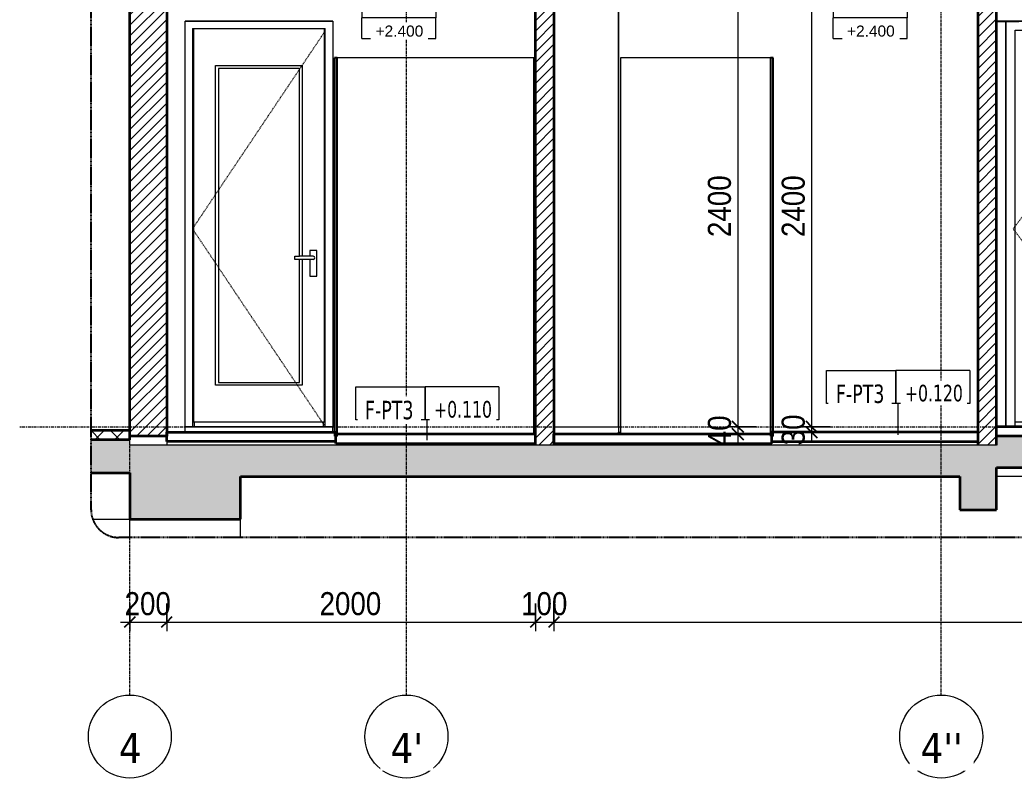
# Model space of a CAD drawing. Header units: millimetres. Extents: x 42054 to 236235, y 253 to 78637.
# Drawn here: x 72057 to 77449, y 295 to 4406 of the extents above; entities that cross this region are included whole.
import ezdxf

# ---------------------------------------------------------------- set-up
doc = ezdxf.new("R2010")
doc.units = ezdxf.units.MM
for name, pattern in [('Centre', [31.75, 6.35, -4.7625, 15.875, -4.7625]), ('Dash', [6, 3, -3]), ('Grid Line', [22.225, 12.7, -3.175, 3.175, -3.175]), ('Hidden', [7.14375, 4.7625, -2.38125])]:
    doc.linetypes.add(name, pattern=pattern)
for name, color, linetype, lineweight in [('0-5', 130, 'Continuous', 5), ('A-ANNO-DIMS', 211, 'Continuous', 9), ('A-ANNO-DIMS-50', 211, 'Continuous', 9), ('A-CLNG-IDEN', 151, 'Continuous', 9), ('A-DETL-GENF', 92, 'Continuous', 18), ('A-DETL-GENF-4', 92, 'Hidden', 25), ('A-DETL-GENF-5', 9, 'Continuous', 18), ('A-DETL-GENF-HDLN-1', 7, 'Dash', 18), ('A-DETL-MEDM', 33, 'Continuous', 35), ('A-DETL-THIN', 151, 'Continuous', 18), ('A-DOOR', 31, 'Continuous', 18), ('A-DOOR-1', 7, 'Continuous', 18), ('A-DOOR-3', 10, 'Continuous', 25), ('A-FLOR-2', 7, 'Continuous', 18), ('A-FLOR-FNSH-1', 250, 'Continuous', 35), ('A-FLOR-IDEN', 11, 'Continuous', 9), ('A-FLOR-LEVL-2', 51, 'Centre', 9), ('A-FLOR-PATT-2', 8, 'Continuous', 18), ('A-GLAZ-CURT', 52, 'Continuous', 18), ('A-GLAZ-CURT-1', 10, 'Continuous', 25), ('A-GLAZ-CURT-2', 7, 'Continuous', 18), ('A-WALL', 113, 'Continuous', 18), ('A-WALL-2', 250, 'Continuous', 35), ('A-WALL-3', 7, 'Continuous', 18), ('A-WALL-PATT-1', 9, 'Continuous', 18), ('A-WALL-PATT-2', 111, 'Continuous', 18), ('S-BEAM-1', 7, 'Continuous', 18), ('S-COLS-8', 7, 'Continuous', 18), ('S-GRID-1', 1, 'Grid Line', 9), ('S-GRID-IDEN', 1, 'Continuous', 9)]:
    doc.layers.add(name, color=color, linetype=linetype, lineweight=lineweight)
doc.styles.add('Arial_3', font='arial.ttf', dxfattribs={"height": 60})
doc.styles.add('Tahoma', font='tahoma.ttf', dxfattribs={"width": 0.8, "height": 100})
doc.styles.add('Tahoma_1', font='tahoma.ttf', dxfattribs={"width": 0.8, "height": 90})
doc.styles.add('Tahoma_B', font='tahomabd.ttf', dxfattribs={"height": 162.5})
doc.styles.add('UTM Avo', font='', dxfattribs={"width": 0.9, "height": 125})
doc.styles.get('UTM Avo').set_extended_font_data('UTM Avo')
doc.dimstyles.new('1_Dim_chi_tiet_2_5', dxfattribs={"dimscale": 304.8, "dimtxt": 124.912619, "dimasz": 0.19685, "dimexe": 0.164042, "dimexo": 0.0625, "dimgap": 0.016404, "dimtad": 1, "dimdec": 0, "dimrnd": 5, "dimzin": 0, "dimdsep": 46, "dimtxsty": 'UTM Avo', "dimblk1": 'OBLIQUE', "dimblk2": 'OBLIQUE', "dimsah": 1, "dimcen": 0.09, "dimdle": 0.164042, "dimazin": 0, "dimtfac": 1, "dimtdec": 4, "dimtix": 1, "dimtmove": 0, "dimatfit": 3, "dimfxl": 0.328084, "dimfxlon": 1, "dimtvp": 1, "dimtolj": 1, "dimtzin": 0, "dimarcsym": 2})
pattern_1 = [(45, (49739.84, 15773.775), (-28.28427, 28.28427), [])]

# ---------------------------------------------------------------- blocks, each defined once
blk = doc.blocks.new('NCV_TKTC_KET CAU_rvt-3-TKCS_CĂN HỘ LOẠI 1A - MẶT CẮT 2')
at = {"layer": 'A-FLOR-2'}
blk.add_line((50152.6, 1930), (49152.9, 1930), dxfattribs=at)
at = {"layer": 'S-BEAM-1'}
for p, q in [((44252.3, 1700), (44452.6, 1700)), ((45052.6, 1600), (45052.6, 1700))]:
    blk.add_line(p, q, dxfattribs=at)
at = {"layer": 'S-COLS-8'}
blk.add_line((44452.6, 1600), (44452.6, 1700), dxfattribs=at)
blk = doc.blocks.new('DOOR_CW_01 CANH MO-PANEL KINH - DIG_02-800x2200-CỬA NHÔM KÍNH-V42-TKCS_CĂN HỘ LOẠI 1A - MẶT CẮT 2')
at = {"layer": 'A-DOOR-3'}
blk.add_line((49152.564287, 4400), (49272.564287, 4400), dxfattribs=at)
blk = doc.blocks.new('DOOR_CW_01 CANH MO-PANEL KINH - DIG_02-800x2200-CỬA NHÔM KÍNH-V43-TKCS_CĂN HỘ LOẠI 1A - MẶT CẮT 2')
at = {"layer": 'A-DETL-GENF-HDLN-1'}
for p, q in [((44792.6, 3273.5), (45512.6, 4347)), ((45512.6, 2200), (44792.6, 3273.5))]:
    blk.add_line(p, q, dxfattribs=at)
at = {"layer": 'A-DOOR-1'}
for p, q in [((45552.6, 4400), (44752.6, 4400)), ((44752.6, 2200), (44752.6, 4400)), ((45552.6, 4400), (45552.6, 2200)), ((44792.6, 4360), (44792.6, 2200)), ((44792.6, 4360), (45512.6, 4360)), ((44797.6, 4358), (44797.6, 2226)), ((45507.6, 4358), (44797.6, 4358)), ((45507.6, 2226), (45507.6, 4358)), ((45512.6, 2200), (45512.6, 4360)), ((44917.6, 4158), (45387.6, 4158)), ((44917.6, 2426), (44917.6, 4158)), ((45387.6, 4158), (45387.6, 3124.5)), ((45372.6, 4143), (44932.6, 4143)), ((44932.6, 4143), (44932.6, 2441)), ((45372.6, 3124.5), (45372.6, 4143)), ((45427.8, 3156), (45427.8, 3124.5)), ((45467.3, 3156), (45427.8, 3156)), ((45467.3, 3016), (45467.3, 3156)), ((45346.8, 3124.5), (45372.6, 3124.5)), ((45346.8, 3107.5), (45346.8, 3124.5)), ((45372.6, 3107.5), (45346.8, 3107.5)), ((45447.6, 3124.5), (45372.6, 3124.5)), ((45372.6, 2441), (45372.6, 3107.5)), ((45447.6, 3107.5), (45372.6, 3107.5)), ((45387.6, 3107.5), (45387.6, 2426)), ((45427.8, 3107.5), (45427.8, 3016)), ((45427.8, 3016), (45467.3, 3016)), ((44932.6, 2441), (45372.6, 2441)), ((45387.6, 2426), (44917.6, 2426)), ((44797.6, 2226), (45507.6, 2226)), ((44802.6, 2200), (44802.6, 2226)), ((45502.6, 2200), (45502.6, 2226)), ((44792.6, 2200), (44752.6, 2200)), ((45552.6, 2200), (45512.6, 2200))]:
    blk.add_line(p, q, dxfattribs=at)
for start, end in [(0, 90), (270, 360)]:
    blk.add_arc((45447.6, 3116), 8.5, start, end, dxfattribs=at)
blk = doc.blocks.new('System Panel - Glazed-V45-TKCS_CĂN HỘ LOẠI 1A - MẶT CẮT 2')
at = {"layer": 'A-GLAZ-CURT-1'}
for p, q in [((45562.9, 4200), (45562.9, 2150)), ((45577, 4200), (45562.9, 4200)), ((45577, 2150), (45577, 4200)), ((45577, 2150), (45562.9, 2150))]:
    blk.add_line(p, q, dxfattribs=at)
at = {"layer": 'A-GLAZ-CURT-2'}
blk.add_line((45950.4, 4200), (45577, 4200), dxfattribs=at)
blk = doc.blocks.new('System Panel - Glazed-917855-TKCS_CĂN HỘ LOẠI 1A - MẶT CẮT 2')
at = {"layer": 'A-GLAZ-CURT-2'}
for p, q in [((46642.6, 4200), (45950.4, 4200)), ((46642.6, 2160), (46642.6, 4200))]:
    blk.add_line(p, q, dxfattribs=at)
blk = doc.blocks.new('System Panel - Glazed-V46-TKCS_CĂN HỘ LOẠI 1A - MẶT CẮT 2')
at = {"layer": 'A-GLAZ-CURT-1'}
for p, q in [((47926.2, 4200), (47926.2, 2150)), ((47940.4, 4200), (47926.2, 4200)), ((47940.4, 2150), (47940.4, 4200)), ((47940.4, 2150), (47926.2, 2150))]:
    blk.add_line(p, q, dxfattribs=at)
at = {"layer": 'A-GLAZ-CURT-2'}
blk.add_line((47926.2, 4200), (47552.8, 4200), dxfattribs=at)
blk = doc.blocks.new('System Panel - Glazed-918428-TKCS_CĂN HỘ LOẠI 1A - MẶT CẮT 2')
at = {"layer": 'A-GLAZ-CURT-2'}
for p, q in [((47552.8, 4200), (47112.6, 4200)), ((47112.6, 4200), (47112.6, 2160))]:
    blk.add_line(p, q, dxfattribs=at)
blk = doc.blocks.new('DOOR_CW_01 CANH MO-PANEL KINH - DIG_01-900x2200-CỬA NHÔM KÍNH-400868-TKCS_CĂN HỘ LOẠI 1A - MẶT CẮT 2')
at = {"layer": 'A-DETL-GENF-HDLN-1'}
for p, q in [((49242.6, 3273.5), (50062.6, 4347)), ((50062.6, 2200), (49242.6, 3273.5))]:
    blk.add_line(p, q, dxfattribs=at)
at = {"layer": 'A-DOOR-1'}
for p, q in [((50102.6, 4400), (49202.6, 4400)), ((49202.6, 4400), (49202.6, 2200)), ((50102.6, 2200), (50102.6, 4400)), ((49252.6, 2200), (49252.6, 4350)), ((49252.6, 4350), (50052.6, 4350)), ((50052.6, 4350), (50052.6, 2200)), ((49367.6, 4158), (49937.6, 4158)), ((49367.6, 2426), (49367.6, 4158)), ((49937.6, 4158), (49937.6, 3124.5)), ((49922.6, 4143), (49382.6, 4143)), ((49382.6, 4143), (49382.6, 2441)), ((49922.6, 3124.5), (49922.6, 4143)), ((49977.8, 3156), (49977.8, 3124.5)), ((50017.3, 3156), (49977.8, 3156)), ((50017.3, 3016), (50017.3, 3156)), ((49896.8, 3124.5), (49922.6, 3124.5)), ((49896.8, 3107.5), (49896.8, 3124.5)), ((49922.6, 3107.5), (49896.8, 3107.5)), ((49997.6, 3124.5), (49922.6, 3124.5)), ((49922.6, 2441), (49922.6, 3107.5)), ((49997.6, 3107.5), (49922.6, 3107.5)), ((49937.6, 3107.5), (49937.6, 2426)), ((49977.8, 3107.5), (49977.8, 3016)), ((49977.8, 3016), (50017.3, 3016)), ((49382.6, 2441), (49922.6, 2441)), ((49937.6, 2426), (49367.6, 2426)), ((49252.6, 2226), (50052.6, 2226))]:
    blk.add_line(p, q, dxfattribs=at)
for start, end in [(0, 90), (270, 360)]:
    blk.add_arc((49997.6, 3116), 8.5, start, end, dxfattribs=at)
blk = doc.blocks.new('NCV_TKTC_TANG 1_rvt-3-TKCS_CĂN HỘ LOẠI 1A - MẶT CẮT 2')
at = {"layer": 'A-WALL-PATT-1'}
h = blk.add_hatch(dxfattribs=at)
h.set_pattern_fill('FP_6', color=256, style=0, pattern_type=2)
h.set_pattern_definition(pattern_1)
h.paths.add_polyline_path([(46653, 2100), (46752.6, 2100), (46752.6, 5330), (46652.6, 5330), (46652.6, 2100)])
h = blk.add_hatch(dxfattribs=at)
h.set_pattern_fill('FP_6', color=256, style=0, pattern_type=2)
h.set_pattern_definition(pattern_1)
h.paths.add_polyline_path([(49052.6, 2100), (49152.6, 2100), (49152.6, 5150), (49052.6, 5150), (49052.6, 2150)])
at = {"layer": 'A-FLOR-2'}
for p, q in [((44752.6, 2200), (45552.6, 2200)), ((44752.6, 2170), (44752.6, 2200)), ((45552.6, 2170), (45552.6, 2200)), ((46642.6, 2170), (46652.6, 2170)), ((47102.6, 2170), (47112.6, 2170)), ((47102.6, 2160), (47102.6, 2170))]:
    blk.add_line(p, q, dxfattribs=at)
at = {"layer": 'A-FLOR-FNSH-1'}
for p, q in [((44652.6, 2170), (45570, 2170)), ((44652.6, 2120), (44652.6, 2170)), ((45570, 2120), (45570, 2170)), ((46652.6, 2160), (45570, 2160)), ((45570, 2110), (45570, 2160)), ((46652.6, 2110), (46652.6, 2160)), ((47933.7, 2160), (46752.6, 2160)), ((46752.6, 2110), (46752.6, 2160)), ((49052.6, 2170), (47933.7, 2170)), ((47933.7, 2120), (47933.7, 2170)), ((47933.7, 2110), (47933.7, 2160)), ((49052.6, 2120), (49052.6, 2170)), ((50152.6, 2200), (49152.6, 2200)), ((49152.6, 2150), (49152.6, 2200)), ((45570, 2120), (44652.6, 2120)), ((45570, 2110), (46652.6, 2110)), ((46752.6, 2110), (47933.7, 2110)), ((47933.7, 2120), (49052.6, 2120))]:
    blk.add_line(p, q, dxfattribs=at)
at = {"layer": 'A-WALL-2'}
for p, q in [((46652.6, 2100), (46652.6, 5330)), ((46752.6, 5330), (46752.6, 2100)), ((49052.6, 2100), (49052.6, 5150)), ((49152.6, 2100), (49152.6, 5150))]:
    blk.add_line(p, q, dxfattribs=at)
at = {"layer": 'A-WALL-3'}
for p, q in [((47103, 4600), (47103, 2170)), ((44752.6, 2200), (44752.6, 4400)), ((44752.6, 4400), (45552.6, 4400)), ((45552.6, 4400), (45552.6, 2200)), ((49202.6, 2300), (49202.6, 4400)), ((49202.6, 4400), (50102.6, 4400)), ((49202.6, 2200), (49202.6, 2300)), ((45552.6, 2200), (44752.6, 2200)), ((44652.6, 2120), (44652.6, 2100)), ((47103, 2110), (47103, 2100))]:
    blk.add_line(p, q, dxfattribs=at)
at = {"layer": 'A-DOOR'}
for name in ['DOOR_CW_01 CANH MO-PANEL KINH - DIG_02-800x2200-CỬA NHÔM KÍNH-V43-TKCS_CĂN HỘ LOẠI 1A - MẶT CẮT 2', 'DOOR_CW_01 CANH MO-PANEL KINH - DIG_02-800x2200-CỬA NHÔM KÍNH-V42-TKCS_CĂN HỘ LOẠI 1A - MẶT CẮT 2', 'DOOR_CW_01 CANH MO-PANEL KINH - DIG_01-900x2200-CỬA NHÔM KÍNH-400868-TKCS_CĂN HỘ LOẠI 1A - MẶT CẮT 2']:
    blk.add_blockref(name, (0, 0), dxfattribs=at)
at = {"layer": 'A-GLAZ-CURT'}
for name in ['System Panel - Glazed-V45-TKCS_CĂN HỘ LOẠI 1A - MẶT CẮT 2', 'System Panel - Glazed-917855-TKCS_CĂN HỘ LOẠI 1A - MẶT CẮT 2', 'System Panel - Glazed-918428-TKCS_CĂN HỘ LOẠI 1A - MẶT CẮT 2', 'System Panel - Glazed-V46-TKCS_CĂN HỘ LOẠI 1A - MẶT CẮT 2']:
    blk.add_blockref(name, (0, 0), dxfattribs=at)
blk = doc.blocks.new('BORDER VIEW - BORDER VIEW-3681495-TKCS_CĂN HỘ LOẠI 1A - MẶT CẮT 2')
at = {"layer": 'A-DETL-GENF-4'}
for p, q in [((44242.6, 1750), (44242.6, 5993)), ((53488.7, 1600), (44392.6, 1600))]:
    blk.add_line(p, q, dxfattribs=at)
blk.add_arc((44392.6, 1750), 150, 180, 270, dxfattribs=at)
blk = doc.blocks.new('Grid - M_Grid Head - Circle-353313-TKCS_CĂN HỘ LOẠI 1A - MẶT CẮT 2')
at = {"layer": 'S-GRID-IDEN'}
blk.add_circle((44452.6, 520.2), 225, dxfattribs=at)
blk = doc.blocks.new('DIMBLOCK64-TKCS_CĂN HỘ LOẠI 1A - MẶT CẮT 2')
at = {"layer": 'A-ANNO-DIMS-50'}
for p, q in [((72653.5, 1241.2), (72653.5, 1091.2)), ((72653.5, 1141.2), (72653.5, 1241.2)), ((72853.5, 1241.2), (72853.5, 1091.2)), ((72853.5, 1141.2), (72853.5, 1241.2)), ((72603.5, 1141.2), (72853.5, 1141.2))]:
    blk.add_line(p, q, dxfattribs=at)
at = {"layer": 'A-ANNO-DIMS-50', "lineweight": 25}
for p, q in [((72653.5, 1141.2), (72623.5, 1111.2)), ((72653.5, 1141.2), (72683.5, 1171.2)), ((72853.5, 1141.2), (72823.5, 1111.2)), ((72853.5, 1141.2), (72883.5, 1171.2))]:
    blk.add_line(p, q, dxfattribs=at)
at = {"layer": 'A-ANNO-DIMS-50', "color": 0, "insert": (72625.1, 1303.6), "char_height": 125, "width": 308.118, "attachment_point": 1, "line_spacing_factor": 1.110334, "style": 'UTM Avo'}
blk.add_mtext('200', dxfattribs=at)
blk = doc.blocks.new('_Oblique')
at = {"color": 0, "linetype": 'ByBlock', "lineweight": -2}
blk.add_line((-0.5, -0.5), (0.5, 0.5), dxfattribs=at)
blk = doc.blocks.new('DIMBLOCK65-TKCS_CĂN HỘ LOẠI 1A - MẶT CẮT 2')
at = {"layer": 'A-ANNO-DIMS-50'}
for p, q in [((72853.5, 1241.2), (72853.5, 1091.2)), ((72853.5, 1141.2), (72853.5, 1241.2)), ((74853.5, 1241.2), (74853.5, 1091.2)), ((74853.5, 1141.2), (74853.5, 1241.2)), ((72853.5, 1141.2), (74853.5, 1141.2))]:
    blk.add_line(p, q, dxfattribs=at)
at = {"layer": 'A-ANNO-DIMS-50', "lineweight": 25}
for p, q in [((72853.5, 1141.2), (72823.5, 1111.2)), ((72853.5, 1141.2), (72883.5, 1171.2)), ((74853.5, 1141.2), (74823.5, 1111.2)), ((74853.5, 1141.2), (74883.5, 1171.2))]:
    blk.add_line(p, q, dxfattribs=at)
at = {"layer": 'A-ANNO-DIMS-50', "color": 0, "insert": (73682.3, 1303.6), "char_height": 125, "width": 410.824, "attachment_point": 1, "line_spacing_factor": 1.110334, "style": 'UTM Avo'}
blk.add_mtext('2000', dxfattribs=at)
blk = doc.blocks.new('DIMBLOCK66-TKCS_CĂN HỘ LOẠI 1A - MẶT CẮT 2')
at = {"layer": 'A-ANNO-DIMS-50'}
for p, q in [((74853.5, 1241.2), (74853.5, 1091.2)), ((74853.5, 1141.2), (74853.5, 1241.2)), ((74953.5, 1241.2), (74953.5, 1091.2)), ((74953.5, 1141.2), (74953.5, 1241.2)), ((74853.5, 1141.2), (74953.5, 1141.2))]:
    blk.add_line(p, q, dxfattribs=at)
at = {"layer": 'A-ANNO-DIMS-50', "lineweight": 25}
for p, q in [((74853.5, 1141.2), (74823.5, 1111.2)), ((74853.5, 1141.2), (74883.5, 1171.2)), ((74953.5, 1141.2), (74923.5, 1111.2)), ((74953.5, 1141.2), (74983.5, 1171.2))]:
    blk.add_line(p, q, dxfattribs=at)
at = {"layer": 'A-ANNO-DIMS-50', "color": 0, "insert": (74775.1, 1303.6), "char_height": 125, "width": 308.118, "attachment_point": 1, "line_spacing_factor": 1.110334, "style": 'UTM Avo'}
blk.add_mtext('100', dxfattribs=at)
blk = doc.blocks.new('DIMBLOCK67-TKCS_CĂN HỘ LOẠI 1A - MẶT CẮT 2')
at = {"layer": 'A-ANNO-DIMS-50'}
for p, q in [((74953.5, 1241.2), (74953.5, 1091.2)), ((74953.5, 1141.2), (74953.5, 1241.2)), ((81453.5, 1241.2), (81453.5, 1091.2)), ((81453.5, 1141.2), (81453.5, 1241.2)), ((74953.5, 1141.2), (81453.5, 1141.2))]:
    blk.add_line(p, q, dxfattribs=at)
at = {"layer": 'A-ANNO-DIMS-50', "lineweight": 25}
for p, q in [((74953.5, 1141.2), (74923.5, 1111.2)), ((74953.5, 1141.2), (74983.5, 1171.2)), ((81453.5, 1141.2), (81423.5, 1111.2)), ((81453.5, 1141.2), (81483.5, 1171.2))]:
    blk.add_line(p, q, dxfattribs=at)
at = {"layer": 'A-ANNO-DIMS-50', "color": 0, "insert": (78032.3, 1303.6), "char_height": 125, "width": 410.824, "attachment_point": 1, "line_spacing_factor": 1.110334, "style": 'UTM Avo'}
blk.add_mtext('6500', dxfattribs=at)
blk = doc.blocks.new('DIMBLOCK71-TKCS_CĂN HỘ LOẠI 1A - MẶT CẮT 2')
at = {"layer": 'A-ANNO-DIMS-50'}
for p, q in [((75950.4, 4650), (75950.4, 2200)), ((75850.4, 4600), (76000.4, 4600)), ((75950.4, 4600), (75850.4, 4600)), ((76050.4, 2200), (75900.4, 2200)), ((75950.4, 2200), (76050.4, 2200))]:
    blk.add_line(p, q, dxfattribs=at)
at = {"layer": 'A-ANNO-DIMS-50', "lineweight": 25}
for p, q in [((75950.4, 4600), (75920.4, 4630)), ((75950.4, 4600), (75980.4, 4570)), ((75950.4, 2200), (75920.4, 2230)), ((75950.4, 2200), (75980.4, 2170))]:
    blk.add_line(p, q, dxfattribs=at)
at = {"layer": 'A-ANNO-DIMS-50', "color": 0, "insert": (75788, 3228.8), "char_height": 125, "width": 410.824, "attachment_point": 1, "rotation": 90, "line_spacing_factor": 1.110334, "style": 'UTM Avo'}
blk.add_mtext('2400', dxfattribs=at)
blk = doc.blocks.new('DIMBLOCK72-TKCS_CĂN HỘ LOẠI 1A - MẶT CẮT 2')
at = {"layer": 'A-ANNO-DIMS-50', "lineweight": 25}
for p, q in [((75950.4, 2200), (75920.4, 2230)), ((75950.4, 2160), (75920.4, 2190)), ((75950.4, 2200), (75980.4, 2170)), ((75950.4, 2160), (75980.4, 2130))]:
    blk.add_line(p, q, dxfattribs=at)
at = {"layer": 'A-ANNO-DIMS-50'}
for p, q in [((75850.4, 2160), (76000.4, 2160)), ((75950.4, 2160), (75850.4, 2160)), ((76050.4, 2200), (75900.4, 2200)), ((75950.4, 2200), (75950.4, 2110)), ((75950.4, 2200), (76050.4, 2200))]:
    blk.add_line(p, q, dxfattribs=at)
at = {"layer": 'A-ANNO-DIMS-50', "color": 0, "insert": (75788, 2094.4), "char_height": 125, "width": 205.412, "attachment_point": 1, "rotation": 90, "line_spacing_factor": 1.110334, "style": 'UTM Avo'}
blk.add_mtext('40', dxfattribs=at)
blk = doc.blocks.new('DIMBLOCK74-TKCS_CĂN HỘ LOẠI 1A - MẶT CẮT 2')
at = {"layer": 'A-ANNO-DIMS-50'}
for p, q in [((76350.6, 4650), (76350.6, 2200)), ((76450.6, 4600), (76300.6, 4600)), ((76350.6, 4600), (76450.6, 4600)), ((76450.6, 2200), (76300.6, 2200)), ((76350.6, 2200), (76450.6, 2200))]:
    blk.add_line(p, q, dxfattribs=at)
at = {"layer": 'A-ANNO-DIMS-50', "lineweight": 25}
for p, q in [((76350.6, 4600), (76320.6, 4630)), ((76350.6, 4600), (76380.6, 4570)), ((76350.6, 2200), (76320.6, 2230)), ((76350.6, 2200), (76380.6, 2170))]:
    blk.add_line(p, q, dxfattribs=at)
at = {"layer": 'A-ANNO-DIMS-50', "color": 0, "insert": (76188.2, 3228.8), "char_height": 125, "width": 410.824, "attachment_point": 1, "rotation": 90, "line_spacing_factor": 1.110334, "style": 'UTM Avo'}
blk.add_mtext('2400', dxfattribs=at)
blk = doc.blocks.new('DIMBLOCK75-TKCS_CĂN HỘ LOẠI 1A - MẶT CẮT 2')
at = {"layer": 'A-ANNO-DIMS-50', "lineweight": 25}
for p, q in [((76350.6, 2200), (76320.6, 2230)), ((76350.6, 2170), (76320.6, 2200)), ((76350.6, 2200), (76380.6, 2170)), ((76350.6, 2170), (76380.6, 2140))]:
    blk.add_line(p, q, dxfattribs=at)
at = {"layer": 'A-ANNO-DIMS-50'}
for p, q in [((76450.6, 2200), (76300.6, 2200)), ((76450.6, 2170), (76300.6, 2170)), ((76350.6, 2200), (76350.6, 2120)), ((76350.6, 2200), (76450.6, 2200)), ((76350.6, 2170), (76450.6, 2170))]:
    blk.add_line(p, q, dxfattribs=at)
at = {"layer": 'A-ANNO-DIMS-50', "color": 0, "insert": (76188.2, 2099.4), "char_height": 125, "width": 205.412, "attachment_point": 1, "rotation": 90, "line_spacing_factor": 1.110334, "style": 'UTM Avo'}
blk.add_mtext('30', dxfattribs=at)
blk = doc.blocks.new('TAG SAN - TTG - TAG FFL-4075299-TKCS_CĂN HỘ LOẠI 1A - MẶT CẮT 2')
at = {"layer": 'A-FLOR-IDEN'}
for p, q in [((51554.6, 2323.5), (51554.6, 2502.2)), ((51554.6, 2502.2), (51930.6, 2502.2)), ((51930.6, 2502.2), (51930.6, 2323.5)), ((52330.6, 2502.2), (51930.6, 2502.2)), ((51930.6, 2323.5), (51930.6, 2502.2)), ((52330.6, 2502.2), (52330.6, 2323.5)), ((51930.6, 2323.5), (51554.6, 2323.5)), ((52330.6, 2323.5), (51930.6, 2323.5))]:
    blk.add_line(p, q, dxfattribs=at)
blk = doc.blocks.new('M_Ceiling Tag w Height - M_Ceiling Tag w Height-4076435-TKCS_CĂN HỘ LOẠI 1A - MẶT CẮT 2')
at = {"layer": 'A-CLNG-IDEN'}
for p, q in [((49486.3, 4639.4), (49486.3, 4528.2)), ((49486.3, 4639.4), (49887.5, 4639.4)), ((49887.5, 4639.4), (49887.5, 4528.2)), ((49486.3, 4416.9), (49486.3, 4528.2)), ((49887.5, 4528.2), (49486.3, 4528.2)), ((49887.5, 4416.9), (49887.5, 4528.2)), ((49486.3, 4416.9), (49887.5, 4416.9))]:
    blk.add_line(p, q, dxfattribs=at)

msp = doc.modelspace()

# ---------------------------------------------------------------- hatches: boundary and pattern name
at = {"layer": 'A-DETL-GENF-5'}
h = msp.add_hatch(dxfattribs=at)
h.set_pattern_fill('FP_3', color=256, style=0, pattern_type=2)
h.set_pattern_definition([(50, (77940.73, 15773.77), (364.368, -31.878), [38.1, -419.1]), (355, (77940.73, 15773.77), (-70.486, 382.113), [30.48, -335.28]), (100.451, (77971.1, 15771.12), (293.885, 350.233), [32.38, -356.18]), (46.184, (77940.73, 15875.38), (542.158, -84.086), [57.15, -628.65]), (96.636, (77985.9, 15868.37), (474.805, 494.855), [48.57, -534.27]), (351.184, (77940.7, 15875.4), (474.81, 494.85), [45.72, -502.92]), (21, (77991.53, 15849.98), (303.2285, -204.5305), [38.1, -419.1]), (326, (77991.53, 15849.98), (123.604, 368.376), [30.48, -335.28]), (71.451, (78016.8, 15832.93), (426.834, 163.843), [32.38, -356.18]), (37.5, (77940.73, 15773.77), (6.1766, 169.1102), [3.353, -327.863, 3.353, -337.007, -336.55]), (37.5, (77940.73, 15773.77), (6.1766, 169.1102), [-671.576, 3.353, -333.197]), (7.5, (77940.73, 15773.77), (133.6389, 200.3615), [3.353, -190.703, 3.353, -320.243, -128.27]), (7.5, (77940.73, 15773.77), (133.6389, 200.3615), [-517.652, 3.353, -124.917]), (327.5, (77827.44, 15773.77), (271.1818, -11.4584), [3.353, -123.647, 3.353, -392.887, -525.78]), (327.5, (77827.44, 15773.77), (271.1818, -11.4584), [-523.24, 3.353, -522.427]), (317.5, (77776.64, 15773.77), (296.2585, 50.853), [3.353, -161.747, 3.353, -259.791, -373.38]), (317.5, (77776.64, 15773.77), (296.2585, 50.853), [-428.244, 3.353, -370.027]), (45, (77940.73, 15773.77), (-125.7236, 125.7236), []), (45, (77940.73, 15964.27), (-125.7236, 125.7236), [])])
h.paths.add_polyline_path([(81353.5, 1600), (81653.5, 1600), (81653.5, 2150), (77353.8, 2150), (77353.8, 2100), (72653.5, 2100), (72653.5, 2130), (72443.5, 2130), (72443.5, 1950), (72653.5, 1950), (72653.5, 1700), (73253.5, 1700), (73253.5, 1930), (77153.8, 1930), (77153.8, 1750), (77353.8, 1750), (77353.8, 1980), (81353.5, 1980), (81353.5, 1600)])
h.paths.add_polyline_path([(78453.8, 4400), (78453.5, 4520), (78353.8, 4520), (78353.8, 4400), (78453.5, 4400)])
h.paths.add_polyline_path([(81453.5, 4600), (81653.5, 4600), (81653.5, 4700), (81453.5, 4700)])
h.paths.add_polyline_path([(81453.5, 4950), (81653.5, 4950), (81653.5, 5550), (77353.8, 5550), (77353.8, 5500), (72653.5, 5500), (72653.5, 5530), (72443.5, 5530), (72443.5, 5350), (72653.5, 5350), (72653.5, 5100), (73253.5, 5100), (73253.5, 5330), (77153.8, 5330), (77153.8, 5150), (77353.8, 5150), (77353.8, 5385), (81353.5, 5385), (81353.5, 4950)])
at = {"layer": 'A-FLOR-PATT-2'}
h = msp.add_hatch(dxfattribs=at)
h.set_pattern_fill('FP_7', color=256, style=0, pattern_type=2)
h.set_pattern_definition([(45, (77940.725, 15773.775), (-53.033, 53.033), []), (135, (77940.725, 15773.775), (-53.033, -53.033), [])])
h.paths.add_polyline_path([(72653.5, 2130), (72653.5, 2130), (72653.5, 2180), (72443.5, 2180), (72443.5, 2130)])
at = {"layer": 'A-WALL-PATT-2'}
h = msp.add_hatch(dxfattribs=at)
h.set_pattern_fill('FP_6', color=256, style=0, pattern_type=2)
h.set_pattern_definition([(45, (77940.725, 15773.775), (-28.28427, 28.28427), [])])
h.paths.add_polyline_path([(72853.5, 2150), (72853.5, 5100), (72653.5, 5100), (72653.5, 2150)])

# ---------------------------------------------------------------- linework, layer by layer
at = {"layer": 'A-DETL-MEDM'}
for p, q in [((72653.5, 2130), (72443.5, 2130)), ((81653.5, 2150), (77353.8, 2150)), ((72443.5, 1950), (72653.5, 1950)), ((72653.5, 1950), (72653.5, 1700)), ((77353.8, 1750), (77353.8, 1980)), ((77353.8, 1980), (81353.5, 1980)), ((73253.5, 1700), (73253.5, 1930)), ((73253.5, 1930), (77153.8, 1930)), ((77153.8, 1930), (77153.8, 1750)), ((77153.8, 1750), (77353.8, 1750)), ((72653.5, 1700), (73253.5, 1700))]:
    msp.add_line(p, q, dxfattribs=at)
at = {"layer": 'A-DETL-THIN'}
for p, q in [((72653.5, 2100), (72653.5, 2130)), ((77353.8, 2150), (77353.8, 2100)), ((77353.8, 2100), (72653.5, 2100))]:
    msp.add_line(p, q, dxfattribs=at)
at = {"layer": 'A-FLOR-FNSH-1'}
for p, q in [((72653.5, 2180), (72443.5, 2180)), ((72653.5, 2130), (72653.5, 2180))]:
    msp.add_line(p, q, dxfattribs=at)
at = {"layer": 'A-FLOR-IDEN'}
for p, q in [((76819.8, 2156), (76819.8, 2326.3)), ((74266.4, 2127.7), (74266.4, 2238.1))]:
    msp.add_line(p, q, dxfattribs=at)
at = {"layer": 'A-FLOR-LEVL-2'}
msp.add_line((72057.3, 2200), (82712.3, 2200), dxfattribs=at)
at = {"layer": 'A-WALL'}
for p, q in [((75303.5, 2200), (75303.5, 4600)), ((74953.5, 2200), (75303.5, 2200))]:
    msp.add_line(p, q, dxfattribs=at)
at = {"layer": 'A-WALL-2'}
for p, q in [((72653.5, 2150), (72653.5, 5100)), ((72853.5, 5100), (72853.5, 2150)), ((72853.5, 2150), (72653.5, 2150))]:
    msp.add_line(p, q, dxfattribs=at)
at = {"layer": 'S-GRID-1'}
for p, q in [((72653.5, 1995.2), (72653.5, 5441.3)), ((74153.5, 1995.2), (74153.5, 5441.3)), ((77053.5, 1995.2), (77053.5, 5441.3)), ((72653.5, 745.2), (72653.5, 1995.2)), ((74153.5, 745.2), (74153.5, 1995.2)), ((77053.5, 745.2), (77053.5, 1995.2))]:
    msp.add_line(p, q, dxfattribs=at)

# ---------------------------------------------------------------- block references
at = {"layer": '0-5'}
for name in ['NCV_TKTC_KET CAU_rvt-3-TKCS_CĂN HỘ LOẠI 1A - MẶT CẮT 2', 'NCV_TKTC_TANG 1_rvt-3-TKCS_CĂN HỘ LOẠI 1A - MẶT CẮT 2']:
    msp.add_blockref(name, (28200.9, 0), dxfattribs=at)
at = {"layer": 'A-CLNG-IDEN'}
for p in [(24425.6, -111.3), (26981.9, -111.3)]:
    msp.add_blockref('M_Ceiling Tag w Height - M_Ceiling Tag w Height-4076435-TKCS_CĂN HỘ LOẠI 1A - MẶT CẮT 2', p, dxfattribs=at)
at = {"layer": 'A-DETL-GENF'}
msp.add_blockref('BORDER VIEW - BORDER VIEW-3681495-TKCS_CĂN HỘ LOẠI 1A - MẶT CẮT 2', (28200.9, 0), dxfattribs=at)
at = {"layer": 'A-FLOR-IDEN'}
for p in [(24877.2, 2.8), (22323.8, -85.3)]:
    msp.add_blockref('TAG SAN - TTG - TAG FFL-4075299-TKCS_CĂN HỘ LOẠI 1A - MẶT CẮT 2', p, dxfattribs=at)
at = {"layer": 'S-GRID-IDEN'}
for p in [(28200.9, 0), (29700.9, 0), (32600.9, 0)]:
    msp.add_blockref('Grid - M_Grid Head - Circle-353313-TKCS_CĂN HỘ LOẠI 1A - MẶT CẮT 2', p, dxfattribs=at)

# ---------------------------------------------------------------- dimensions: what is measured, and where the dimension line sits
at = {"layer": 'A-ANNO-DIMS'}
for base, p1, p2, override, picture, middle in [((75950.4, 2200), (75850.4, 4600), (76050.4, 2200), {"dimpost": '<>', "dimfxl": 2408.318916}, 'DIMBLOCK71-TKCS_CĂN HỘ LOẠI 1A - MẶT CẮT 2', (75880.7, 3400)), ((76350.6, 2200), (76450.6, 4600), (76450.6, 2200), {"dimpost": '<>', "dimfxl": 2400}, 'DIMBLOCK74-TKCS_CĂN HỘ LOẠI 1A - MẶT CẮT 2', (76280.9, 3400)), ((75950.4, 2160), (76050.4, 2200), (75850.4, 2160), {"dimpost": '<>', "dimfxl": 203.960781}, 'DIMBLOCK72-TKCS_CĂN HỘ LOẠI 1A - MẶT CẮT 2', (75880.7, 2180)), ((76350.6, 2170), (76450.6, 2200), (76450.6, 2170), {"dimpost": '<>', "dimfxl": 30}, 'DIMBLOCK75-TKCS_CĂN HỘ LOẠI 1A - MẶT CẮT 2', (76280.9, 2185))]:
    dim = msp.add_linear_dim(base=base, p1=p1, p2=p2, angle=90, dimstyle='1_Dim_chi_tiet_2_5', override=override, dxfattribs=at)
    dim.commit()
    dim.dimension.update_dxf_attribs({"geometry": picture, "text_midpoint": middle})
for base, p1, p2, override, picture, middle in [((72853.5, 1141.2), (72653.5, 1241.2), (72853.5, 1241.2), {"dimpost": '<>', "dimfxl": 200}, 'DIMBLOCK64-TKCS_CĂN HỘ LOẠI 1A - MẶT CẮT 2', (72753.5, 1210.9)), ((74853.5, 1141.2), (72853.5, 1241.2), (74853.5, 1241.2), {"dimpost": '<>', "dimfxl": 2000}, 'DIMBLOCK65-TKCS_CĂN HỘ LOẠI 1A - MẶT CẮT 2', (73853.5, 1210.9)), ((74953.5, 1141.2), (74853.5, 1241.2), (74953.5, 1241.2), {"dimpost": '<>', "dimfxl": 100}, 'DIMBLOCK66-TKCS_CĂN HỘ LOẠI 1A - MẶT CẮT 2', (74903.5, 1210.9)), ((81453.5, 1141.2), (74953.5, 1241.2), (81453.5, 1241.2), {"dimpost": '<>', "dimfxl": 6500.071331}, 'DIMBLOCK67-TKCS_CĂN HỘ LOẠI 1A - MẶT CẮT 2', (78203.5, 1210.9))]:
    dim = msp.add_linear_dim(base=base, p1=p1, p2=p2, dimstyle='1_Dim_chi_tiet_2_5', override=override, dxfattribs=at)
    dim.commit()
    dim.dimension.update_dxf_attribs({"geometry": picture, "text_midpoint": middle})

# ---------------------------------------------------------------- next in the draw order: texts
at = {"layer": 'A-CLNG-IDEN', "char_height": 60, "width": 281, "attachment_point": 5, "line_spacing_factor": 0.936439, "style": 'Arial_3', "bg_fill": 3, "box_fill_scale": 1.25, "bg_fill_color": 256, "bg_fill_true_color": 13158600, "bg_fill_transparency": 0}
for insert in [(74115.5, 4345.2), (76671.9, 4345.2)]:
    msp.add_mtext('\\pt634.9998,1270.0002,1905,2539.9998,3175.0002,3810,4444.9998,5080.0002,5715,6349.9998,6985.0002,7620,8254.9998,8890.0002,9525,10159.9998,10795.0002,11430,12064.9998,12700.0002,13335,13969.9998,14605.0002,15240,15874.9998,16510.0002,17145,17779.9998,18415.0002,19050,19684.9998,20320.0002;+2.400', dxfattribs=dict(at, insert=insert))
at = {"layer": 'A-FLOR-IDEN', "attachment_point": 5, "line_spacing_factor": 0.996129, "bg_fill": 3, "box_fill_scale": 1.25, "bg_fill_color": 256, "bg_fill_true_color": 13158600, "bg_fill_transparency": 0}
for s, insert, char_height, width, style in [('\\pt4,8,12,16,20,24,28,32,36,40,44,48,52,56,60,64,68,72,76,80,84,88,92,96,100,104,108,112,116,120,124,128;F-PT3', (76613.6, 2378.1), 100, 293.6, 'Tahoma'), ('\\pt3.9996,8.0001,11.9997,16.0002,19.9998,24.0003,27.9999,32.0004,36,39.9996,44.0001,47.9997,52.0002,55.9998,60.0003,63.9999,68.0004,72,75.9996,80.0001,83.9997,88.0002,91.9998,96.0003,99.9999,104.0004,108,111.9996,116.0001,119.9997,124.0002,127.9998;+0.120', (77013.6, 2382.1), 90, 314.8, 'Tahoma_1'), ('\\pt4,8,12,16,20,24,28,32,36,40,44,48,52,56,60,64,68,72,76,80,84,88,92,96,100,104,108,112,116,120,124,128;F-PT3', (74060.2, 2289.9), 100, 293.6, 'Tahoma'), ('\\pt3.9996,8.0001,11.9997,16.0002,19.9998,24.0003,27.9999,32.0004,36,39.9996,44.0001,47.9997,52.0002,55.9998,60.0003,63.9999,68.0004,72,75.9996,80.0001,83.9997,88.0002,91.9998,96.0003,99.9999,104.0004,108,111.9996,116.0001,119.9997,124.0002,127.9998;+0.110', (74460.2, 2294), 90, 314.8, 'Tahoma_1')]:
    msp.add_mtext(s, dxfattribs=dict(at, insert=insert, char_height=char_height, width=width, style=style))
at = {"layer": 'S-GRID-IDEN', "char_height": 162.5, "attachment_point": 5, "line_spacing_factor": 0.996129, "style": 'Tahoma_B', "bg_fill": 3, "box_fill_scale": 1.25, "bg_fill_color": 256, "bg_fill_true_color": 13158600, "bg_fill_transparency": 0}
for s, insert, width in [('\\pt634.99962,1269.99925,1905.0005,2540.00013,3174.99975,3809.99937,4445.00062,5080.00025,5714.99987,6349.9995,6985.00075,7620.00037,8255,8889.99962,9524.99925,10160.0005,10795.00013,11429.99975,12064.99938,12700.00063,13335.00025,13969.99988,14604.9995,15240.00075,15875.00038,16510,17144.99963,17779.99925,18415.0005,19050.00013,19684.99975,20319.99938;4', (72655.8, 457.8), 145.5), ("\\pt634.99962,1269.99925,1905.0005,2540.00013,3174.99975,3809.99937,4445.00062,5080.00025,5714.99987,6349.9995,6985.00075,7620.00037,8255,8889.99962,9524.99925,10160.0005,10795.00013,11429.99975,12064.99938,12700.00063,13335.00025,13969.99988,14604.9995,15240.00075,15875.00038,16510,17144.99963,17779.99925,18415.0005,19050.00013,19684.99975,20319.99938;4'", (74155.8, 457.8), 205), ("\\pt634.99962,1269.99925,1905.0005,2540.00013,3174.99975,3809.99937,4445.00062,5080.00025,5714.99987,6349.9995,6985.00075,7620.00037,8255,8889.99962,9524.99925,10160.0005,10795.00013,11429.99975,12064.99938,12700.00063,13335.00025,13969.99988,14604.9995,15240.00075,15875.00038,16510,17144.99963,17779.99925,18415.0005,19050.00013,19684.99975,20319.99938;4''", (77055.8, 457.8), 264.5)]:
    msp.add_mtext(s, dxfattribs=dict(at, insert=insert, width=width))

doc.saveas('drawing.dxf')
